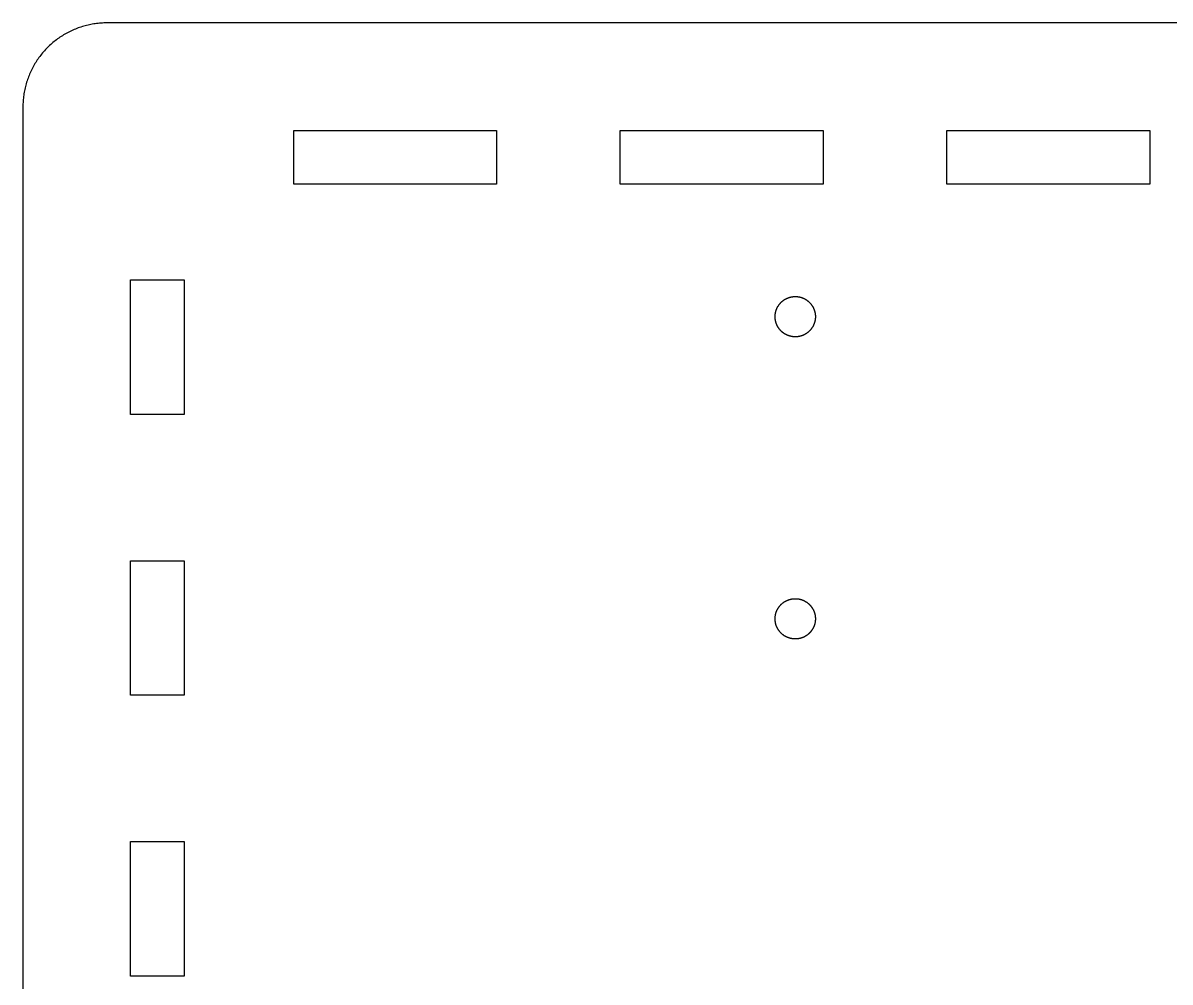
# Model space of a CAD drawing. Header units: metres. Extents: x -10 to 110, y -10 to 95.
# Drawn here: x -10 to 58.3, y 37.9 to 95 of the extents above; entities that cross this region are included whole.
import ezdxf

# ---------------------------------------------------------------- set-up
doc = ezdxf.new("R2010")
doc.units = ezdxf.units.M

msp = doc.modelspace()

# ---------------------------------------------------------------- linework, layer by layer
for p, q in [((-5.52263, 94.9726), (-5.60934, 94.9627)), ((-5.43578, 94.981), (-5.52263, 94.9726)), ((-5.34877, 94.9878), (-5.43578, 94.981)), ((-5.26167, 94.9931), (-5.34877, 94.9878)), ((-5.17448, 94.9969), (-5.26167, 94.9931)), ((-5.08725, 94.9992), (-5.17448, 94.9969)), ((-5, 95), (-5.08725, 94.9992)), ((105, 95), (-5, 95)), ((-7.5, 94.3301), (-7.57518, 94.2858)), ((-7.42404, 94.3731), (-7.5, 94.3301)), ((-7.34735, 94.4147), (-7.42404, 94.3731)), ((-7.26994, 94.455), (-7.34735, 94.4147)), ((-7.19185, 94.494), (-7.26994, 94.455)), ((-7.11308, 94.5315), (-7.19185, 94.494)), ((-7.03368, 94.5677), (-7.11308, 94.5315)), ((-6.95364, 94.6025), (-7.03368, 94.5677)), ((-6.87303, 94.6359), (-6.95364, 94.6025)), ((-6.79184, 94.6679), (-6.87303, 94.6359)), ((-6.7101, 94.6985), (-6.79184, 94.6679)), ((-6.62784, 94.7276), (-6.7101, 94.6985)), ((-6.54507, 94.7553), (-6.62784, 94.7276)), ((-6.46185, 94.7815), (-6.54507, 94.7553)), ((-6.37817, 94.8063), (-6.46185, 94.7815)), ((-6.29408, 94.8296), (-6.37817, 94.8063)), ((-6.20959, 94.8515), (-6.29408, 94.8296)), ((-6.12474, 94.8718), (-6.20959, 94.8515)), ((-6.03955, 94.8907), (-6.12474, 94.8718)), ((-5.95404, 94.9081), (-6.03955, 94.8907)), ((-5.86824, 94.924), (-5.95404, 94.9081)), ((-5.78217, 94.9384), (-5.86824, 94.924)), ((-5.69586, 94.9513), (-5.78217, 94.9384)), ((-5.60934, 94.9627), (-5.69586, 94.9513)), ((-8.40999, 93.6568), (-8.47328, 93.5967)), ((-8.34564, 93.7157), (-8.40999, 93.6568)), ((-8.28029, 93.7735), (-8.34564, 93.7157)), ((-8.21393, 93.8302), (-8.28029, 93.7735)), ((-8.14659, 93.8857), (-8.21393, 93.8302)), ((-8.07829, 93.94), (-8.14659, 93.8857)), ((-8.00906, 93.9932), (-8.07829, 93.94)), ((-7.93892, 94.0451), (-8.00906, 93.9932)), ((-7.86787, 94.0957), (-7.93892, 94.0451)), ((-7.79596, 94.1452), (-7.86787, 94.0957)), ((-7.72319, 94.1933), (-7.79596, 94.1452)), ((-7.64958, 94.2402), (-7.72319, 94.1933)), ((-7.57518, 94.2858), (-7.64958, 94.2402)), ((-9.04507, 92.9389), (-9.09575, 92.8679)), ((-8.99316, 93.0091), (-9.04507, 92.9389)), ((-8.94005, 93.0783), (-8.99316, 93.0091)), ((-8.88573, 93.1466), (-8.94005, 93.0783)), ((-8.83022, 93.2139), (-8.88573, 93.1466)), ((-8.77354, 93.2803), (-8.83022, 93.2139)), ((-8.71571, 93.3456), (-8.77354, 93.2803)), ((-8.65675, 93.41), (-8.71571, 93.3456)), ((-8.59669, 93.4733), (-8.65675, 93.41)), ((-8.53552, 93.5355), (-8.59669, 93.4733)), ((-8.47328, 93.5967), (-8.53552, 93.5355)), ((-9.45503, 92.2699), (-9.49396, 92.1918)), ((-9.41473, 92.3474), (-9.45503, 92.2699)), ((-9.37309, 92.424), (-9.41473, 92.3474)), ((-9.33012, 92.5), (-9.37309, 92.424)), ((-9.28583, 92.5752), (-9.33012, 92.5)), ((-9.24023, 92.6496), (-9.28583, 92.5752)), ((-9.19334, 92.7232), (-9.24023, 92.6496)), ((-9.14519, 92.796), (-9.19334, 92.7232)), ((-9.09575, 92.8679), (-9.14519, 92.796)), ((-9.72758, 91.6278), (-9.75528, 91.5451)), ((-9.69846, 91.7101), (-9.72758, 91.6278)), ((-9.66789, 91.7918), (-9.69846, 91.7101)), ((-9.63591, 91.873), (-9.66789, 91.7918)), ((-9.60252, 91.9537), (-9.63591, 91.873)), ((-9.56772, 92.0337), (-9.60252, 91.9537)), ((-9.53152, 92.1131), (-9.56772, 92.0337)), ((-9.49396, 92.1918), (-9.53152, 92.1131)), ((-9.90813, 90.954), (-9.92403, 90.8682)), ((-9.89073, 91.0396), (-9.90813, 90.954)), ((-9.87184, 91.1248), (-9.89073, 91.0396)), ((-9.85147, 91.2096), (-9.87184, 91.1248)), ((-9.82962, 91.2941), (-9.85147, 91.2096)), ((-9.8063, 91.3782), (-9.82962, 91.2941)), ((-9.78151, 91.4619), (-9.8063, 91.3782)), ((-9.75528, 91.5451), (-9.78151, 91.4619)), ((-9.99313, 90.2617), (-9.99695, 90.1745)), ((-9.98781, 90.3488), (-9.99313, 90.2617)), ((-9.98097, 90.4358), (-9.98781, 90.3488)), ((-9.9726, 90.5226), (-9.98097, 90.4358)), ((-9.96272, 90.6093), (-9.9726, 90.5226)), ((-9.95134, 90.6959), (-9.96272, 90.6093)), ((-9.93843, 90.7822), (-9.95134, 90.6959)), ((-9.92403, 90.8682), (-9.93843, 90.7822)), ((-9.99924, 90.0873), (-10, 90)), ((-10, 90), (-10, -5)), ((-9.99695, 90.1745), (-9.99924, 90.0873)), ((6.12726, 85.4), (6.12726, 88.6)), ((6.12726, 88.6), (18.2162, 88.6)), ((18.2162, 88.6), (18.2162, 85.4)), ((25.5818, 85.4), (25.5818, 88.6)), ((25.5818, 88.6), (37.6707, 88.6)), ((37.6707, 88.6), (37.6707, 85.4)), ((45.0364, 85.4), (45.0364, 88.6)), ((45.0364, 88.6), (57.1252, 88.6)), ((57.1252, 88.6), (57.1252, 85.4)), ((18.2162, 85.4), (6.12726, 85.4)), ((37.6707, 85.4), (25.5818, 85.4)), ((57.1252, 85.4), (45.0364, 85.4)), ((-3.59999, 71.6727), (-3.59999, 79.6909)), ((-3.59999, 79.6909), (-0.399994, 79.6909)), ((-0.399994, 79.6909), (-0.399994, 71.6727)), ((35.4552, 78.5692), (35.474, 78.5786)), ((35.474, 78.5786), (35.4929, 78.5876)), ((35.4929, 78.5876), (35.5119, 78.5963)), ((35.5119, 78.5963), (35.5311, 78.6046)), ((35.5311, 78.6046), (35.5505, 78.6126)), ((35.5505, 78.6126), (35.5699, 78.6203)), ((35.5699, 78.6203), (35.5896, 78.6276)), ((35.5896, 78.6276), (35.6093, 78.6346)), ((35.6093, 78.6346), (35.6292, 78.6413)), ((35.6292, 78.6413), (35.6492, 78.6476)), ((35.6492, 78.6476), (35.6692, 78.6535)), ((35.6692, 78.6535), (35.6894, 78.6591)), ((35.6894, 78.6591), (35.7097, 78.6644)), ((35.7097, 78.6644), (35.7301, 78.6692)), ((35.7301, 78.6692), (35.7505, 78.6738)), ((35.7505, 78.6738), (35.771, 78.6779)), ((35.771, 78.6779), (35.7916, 78.6818)), ((35.7916, 78.6818), (35.8123, 78.6852)), ((35.8123, 78.6852), (35.833, 78.6883)), ((35.833, 78.6883), (35.8537, 78.6911)), ((35.8537, 78.6911), (35.8746, 78.6934)), ((35.8746, 78.6934), (35.8954, 78.6954)), ((35.8954, 78.6954), (35.9163, 78.6971)), ((35.9163, 78.6971), (35.9372, 78.6983)), ((35.9372, 78.6983), (35.9581, 78.6993)), ((35.9581, 78.6993), (35.979, 78.6998)), ((35.979, 78.6998), (36, 78.7)), ((36, 78.7), (36.0209, 78.6998)), ((36.0209, 78.6998), (36.0419, 78.6993)), ((36.0419, 78.6993), (36.0628, 78.6983)), ((36.0628, 78.6983), (36.0837, 78.6971)), ((36.0837, 78.6971), (36.1046, 78.6954)), ((36.1046, 78.6954), (36.1254, 78.6934)), ((36.1254, 78.6934), (36.1462, 78.6911)), ((36.1462, 78.6911), (36.167, 78.6883)), ((36.167, 78.6883), (36.1877, 78.6852)), ((36.1877, 78.6852), (36.2084, 78.6818)), ((36.2084, 78.6818), (36.229, 78.6779)), ((36.229, 78.6779), (36.2495, 78.6738)), ((36.2495, 78.6738), (36.2699, 78.6692)), ((36.2699, 78.6692), (36.2903, 78.6644)), ((36.2903, 78.6644), (36.3106, 78.6591)), ((36.3106, 78.6591), (36.3308, 78.6535)), ((36.3308, 78.6535), (36.3508, 78.6476)), ((36.3508, 78.6476), (36.3708, 78.6413)), ((36.3708, 78.6413), (36.3907, 78.6346)), ((36.3907, 78.6346), (36.4104, 78.6276)), ((36.4104, 78.6276), (36.43, 78.6203)), ((36.43, 78.6203), (36.4495, 78.6126)), ((36.4495, 78.6126), (36.4689, 78.6046)), ((36.4689, 78.6046), (36.4881, 78.5963)), ((36.4881, 78.5963), (36.5071, 78.5876)), ((36.5071, 78.5876), (36.526, 78.5786)), ((36.526, 78.5786), (36.5448, 78.5692)), ((34.8654, 77.8907), (34.8724, 77.9104)), ((34.8724, 77.9104), (34.8797, 77.93)), ((34.8797, 77.93), (34.8874, 77.9495)), ((34.8874, 77.9495), (34.8954, 77.9689)), ((34.8954, 77.9689), (34.9037, 77.9881)), ((34.9037, 77.9881), (34.9124, 78.0071)), ((34.9124, 78.0071), (34.9214, 78.026)), ((34.9214, 78.026), (34.9308, 78.0448)), ((34.9308, 78.0448), (34.9405, 78.0634)), ((34.9405, 78.0634), (34.9505, 78.0818)), ((34.9505, 78.0818), (34.9608, 78.1)), ((34.9608, 78.1), (34.9714, 78.118)), ((34.9714, 78.118), (34.9823, 78.1359)), ((34.9823, 78.1359), (34.9936, 78.1536)), ((34.9936, 78.1536), (35.0051, 78.171)), ((35.0051, 78.171), (35.017, 78.1883)), ((35.017, 78.1883), (35.0292, 78.2053)), ((35.0292, 78.2053), (35.0416, 78.2222)), ((35.0416, 78.2222), (35.0544, 78.2388)), ((35.0544, 78.2388), (35.0674, 78.2552)), ((35.0674, 78.2552), (35.0807, 78.2713)), ((35.0807, 78.2713), (35.0943, 78.2873)), ((35.0943, 78.2873), (35.1082, 78.3029)), ((35.1082, 78.3029), (35.1224, 78.3184)), ((35.1224, 78.3184), (35.1368, 78.3336)), ((35.1368, 78.3336), (35.1515, 78.3485)), ((35.1515, 78.3485), (35.1664, 78.3632)), ((35.1664, 78.3632), (35.1816, 78.3776)), ((35.1816, 78.3776), (35.197, 78.3918)), ((35.197, 78.3918), (35.2127, 78.4057)), ((35.2127, 78.4057), (35.2287, 78.4193)), ((35.2287, 78.4193), (35.2448, 78.4326)), ((35.2448, 78.4326), (35.2612, 78.4456)), ((35.2612, 78.4456), (35.2778, 78.4584)), ((35.2778, 78.4584), (35.2946, 78.4708)), ((35.2946, 78.4708), (35.3117, 78.483)), ((35.3117, 78.483), (35.329, 78.4948)), ((35.329, 78.4948), (35.3464, 78.5064)), ((35.3464, 78.5064), (35.3641, 78.5177)), ((35.3641, 78.5177), (35.3819, 78.5286)), ((35.3819, 78.5286), (35.4, 78.5392)), ((35.4, 78.5392), (35.4182, 78.5495)), ((35.4182, 78.5495), (35.4366, 78.5595)), ((35.4366, 78.5595), (35.4552, 78.5692)), ((36.5448, 78.5692), (36.5634, 78.5595)), ((36.5634, 78.5595), (36.5818, 78.5495)), ((36.5818, 78.5495), (36.6, 78.5392)), ((36.6, 78.5392), (36.618, 78.5286)), ((36.618, 78.5286), (36.6359, 78.5177)), ((36.6359, 78.5177), (36.6536, 78.5064)), ((36.6536, 78.5064), (36.671, 78.4948)), ((36.671, 78.4948), (36.6883, 78.483)), ((36.6883, 78.483), (36.7053, 78.4708)), ((36.7053, 78.4708), (36.7222, 78.4584)), ((36.7222, 78.4584), (36.7388, 78.4456)), ((36.7388, 78.4456), (36.7552, 78.4326)), ((36.7552, 78.4326), (36.7713, 78.4193)), ((36.7713, 78.4193), (36.7873, 78.4057)), ((36.7873, 78.4057), (36.8029, 78.3918)), ((36.8029, 78.3918), (36.8184, 78.3776)), ((36.8184, 78.3776), (36.8336, 78.3632)), ((36.8336, 78.3632), (36.8485, 78.3485)), ((36.8485, 78.3485), (36.8632, 78.3336)), ((36.8632, 78.3336), (36.8776, 78.3184)), ((36.8776, 78.3184), (36.8918, 78.3029)), ((36.8918, 78.3029), (36.9056, 78.2873)), ((36.9056, 78.2873), (36.9193, 78.2713)), ((36.9193, 78.2713), (36.9326, 78.2552)), ((36.9326, 78.2552), (36.9456, 78.2388)), ((36.9456, 78.2388), (36.9584, 78.2222)), ((36.9584, 78.2222), (36.9708, 78.2053)), ((36.9708, 78.2053), (36.983, 78.1883)), ((36.983, 78.1883), (36.9948, 78.171)), ((36.9948, 78.171), (37.0064, 78.1536)), ((37.0064, 78.1536), (37.0177, 78.1359)), ((37.0177, 78.1359), (37.0286, 78.118)), ((37.0286, 78.118), (37.0392, 78.1)), ((37.0392, 78.1), (37.0495, 78.0818)), ((37.0495, 78.0818), (37.0595, 78.0634)), ((37.0595, 78.0634), (37.0692, 78.0448)), ((37.0692, 78.0448), (37.0786, 78.026)), ((37.0786, 78.026), (37.0876, 78.0071)), ((37.0876, 78.0071), (37.0963, 77.9881)), ((37.0963, 77.9881), (37.1046, 77.9689)), ((37.1046, 77.9689), (37.1126, 77.9495)), ((37.1126, 77.9495), (37.1203, 77.93)), ((37.1203, 77.93), (37.1276, 77.9104)), ((37.1276, 77.9104), (37.1346, 77.8907)), ((34.8, 77.5), (34.8002, 77.5209)), ((34.8002, 77.479), (34.8, 77.5)), ((34.8002, 77.5209), (34.8007, 77.5419)), ((34.8007, 77.4581), (34.8002, 77.479)), ((34.8007, 77.5419), (34.8016, 77.5628)), ((34.8016, 77.4372), (34.8007, 77.4581)), ((34.8016, 77.5628), (34.8029, 77.5837)), ((34.8029, 77.4163), (34.8016, 77.4372)), ((34.8029, 77.5837), (34.8046, 77.6046)), ((34.8046, 77.3954), (34.8029, 77.4163)), ((34.8046, 77.6046), (34.8066, 77.6254)), ((34.8066, 77.3746), (34.8046, 77.3954)), ((34.8066, 77.6254), (34.8089, 77.6462)), ((34.8089, 77.3538), (34.8066, 77.3746)), ((34.8089, 77.6462), (34.8117, 77.667)), ((34.8117, 77.333), (34.8089, 77.3538)), ((34.8117, 77.667), (34.8148, 77.6877)), ((34.8148, 77.3123), (34.8117, 77.333)), ((34.8148, 77.6877), (34.8182, 77.7084)), ((34.8182, 77.2916), (34.8148, 77.3123)), ((34.8182, 77.7084), (34.822, 77.729)), ((34.822, 77.271), (34.8182, 77.2916)), ((34.822, 77.729), (34.8262, 77.7495)), ((34.8262, 77.2505), (34.822, 77.271)), ((34.8262, 77.7495), (34.8307, 77.7699)), ((34.8307, 77.2301), (34.8262, 77.2505)), ((34.8307, 77.7699), (34.8356, 77.7903)), ((34.8356, 77.2097), (34.8307, 77.2301)), ((34.8356, 77.7903), (34.8409, 77.8106)), ((34.8409, 77.1894), (34.8356, 77.2097)), ((34.8409, 77.8106), (34.8465, 77.8308)), ((34.8465, 77.8308), (34.8524, 77.8508)), ((34.8524, 77.8508), (34.8587, 77.8708)), ((34.8587, 77.8708), (34.8654, 77.8907)), ((37.1346, 77.8907), (37.1413, 77.8708)), ((37.1413, 77.8708), (37.1476, 77.8508)), ((37.1476, 77.8508), (37.1535, 77.8308)), ((37.1535, 77.8308), (37.1591, 77.8106)), ((37.1591, 77.8106), (37.1644, 77.7903)), ((37.1644, 77.2097), (37.1591, 77.1894)), ((37.1644, 77.7903), (37.1692, 77.7699)), ((37.1692, 77.2301), (37.1644, 77.2097)), ((37.1692, 77.7699), (37.1738, 77.7495)), ((37.1738, 77.2505), (37.1692, 77.2301)), ((37.1738, 77.7495), (37.1779, 77.729)), ((37.1779, 77.271), (37.1738, 77.2505)), ((37.1779, 77.729), (37.1818, 77.7084)), ((37.1818, 77.2916), (37.1779, 77.271)), ((37.1818, 77.7084), (37.1852, 77.6877)), ((37.1852, 77.3123), (37.1818, 77.2916)), ((37.1852, 77.6877), (37.1883, 77.667)), ((37.1883, 77.333), (37.1852, 77.3123)), ((37.1883, 77.667), (37.1911, 77.6462)), ((37.1911, 77.3538), (37.1883, 77.333)), ((37.1911, 77.6462), (37.1934, 77.6254)), ((37.1934, 77.3746), (37.1911, 77.3538)), ((37.1934, 77.6254), (37.1954, 77.6046)), ((37.1954, 77.3954), (37.1934, 77.3746)), ((37.1954, 77.6046), (37.1971, 77.5837)), ((37.1971, 77.4163), (37.1954, 77.3954)), ((37.1971, 77.5837), (37.1983, 77.5628)), ((37.1983, 77.4372), (37.1971, 77.4163)), ((37.1983, 77.5628), (37.1993, 77.5419)), ((37.1993, 77.4581), (37.1983, 77.4372)), ((37.1993, 77.5419), (37.1998, 77.5209)), ((37.1998, 77.479), (37.1993, 77.4581)), ((37.1998, 77.5209), (37.2, 77.5)), ((37.2, 77.5), (37.1998, 77.479)), ((34.8465, 77.1692), (34.8409, 77.1894)), ((34.8524, 77.1492), (34.8465, 77.1692)), ((34.8587, 77.1292), (34.8524, 77.1492)), ((34.8654, 77.1093), (34.8587, 77.1292)), ((34.8724, 77.0896), (34.8654, 77.1093)), ((34.8797, 77.07), (34.8724, 77.0896)), ((34.8874, 77.0505), (34.8797, 77.07)), ((34.8954, 77.0311), (34.8874, 77.0505)), ((34.9037, 77.0119), (34.8954, 77.0311)), ((34.9124, 76.9929), (34.9037, 77.0119)), ((34.9214, 76.974), (34.9124, 76.9929)), ((34.9308, 76.9552), (34.9214, 76.974)), ((34.9405, 76.9366), (34.9308, 76.9552)), ((34.9505, 76.9182), (34.9405, 76.9366)), ((34.9608, 76.9), (34.9505, 76.9182)), ((34.9714, 76.882), (34.9608, 76.9)), ((34.9823, 76.8641), (34.9714, 76.882)), ((34.9936, 76.8464), (34.9823, 76.8641)), ((35.0051, 76.829), (34.9936, 76.8464)), ((35.017, 76.8117), (35.0051, 76.829)), ((35.0292, 76.7946), (35.017, 76.8117)), ((35.0416, 76.7778), (35.0292, 76.7946)), ((35.0544, 76.7612), (35.0416, 76.7778)), ((35.0674, 76.7448), (35.0544, 76.7612)), ((35.0807, 76.7287), (35.0674, 76.7448)), ((35.0943, 76.7127), (35.0807, 76.7287)), ((35.1082, 76.697), (35.0943, 76.7127)), ((35.1224, 76.6816), (35.1082, 76.697)), ((35.1368, 76.6664), (35.1224, 76.6816)), ((35.1515, 76.6515), (35.1368, 76.6664)), ((35.1664, 76.6368), (35.1515, 76.6515)), ((35.1816, 76.6224), (35.1664, 76.6368)), ((35.197, 76.6082), (35.1816, 76.6224)), ((35.2127, 76.5943), (35.197, 76.6082)), ((35.2287, 76.5807), (35.2127, 76.5943)), ((35.2448, 76.5674), (35.2287, 76.5807)), ((35.2612, 76.5544), (35.2448, 76.5674)), ((35.2778, 76.5416), (35.2612, 76.5544)), ((35.2946, 76.5292), (35.2778, 76.5416)), ((35.3117, 76.517), (35.2946, 76.5292)), ((36.7053, 76.5292), (36.6883, 76.517)), ((36.7222, 76.5416), (36.7053, 76.5292)), ((36.7388, 76.5544), (36.7222, 76.5416)), ((36.7552, 76.5674), (36.7388, 76.5544)), ((36.7713, 76.5807), (36.7552, 76.5674)), ((36.7873, 76.5943), (36.7713, 76.5807)), ((36.8029, 76.6082), (36.7873, 76.5943)), ((36.8184, 76.6224), (36.8029, 76.6082)), ((36.8336, 76.6368), (36.8184, 76.6224)), ((36.8485, 76.6515), (36.8336, 76.6368)), ((36.8632, 76.6664), (36.8485, 76.6515)), ((36.8776, 76.6816), (36.8632, 76.6664)), ((36.8918, 76.697), (36.8776, 76.6816)), ((36.9056, 76.7127), (36.8918, 76.697)), ((36.9193, 76.7287), (36.9056, 76.7127)), ((36.9326, 76.7448), (36.9193, 76.7287)), ((36.9456, 76.7612), (36.9326, 76.7448)), ((36.9584, 76.7778), (36.9456, 76.7612)), ((36.9708, 76.7946), (36.9584, 76.7778)), ((36.983, 76.8117), (36.9708, 76.7946)), ((36.9948, 76.829), (36.983, 76.8117)), ((37.0064, 76.8464), (36.9948, 76.829)), ((37.0177, 76.8641), (37.0064, 76.8464)), ((37.0286, 76.882), (37.0177, 76.8641)), ((37.0392, 76.9), (37.0286, 76.882)), ((37.0495, 76.9182), (37.0392, 76.9)), ((37.0595, 76.9366), (37.0495, 76.9182)), ((37.0692, 76.9552), (37.0595, 76.9366)), ((37.0786, 76.974), (37.0692, 76.9552)), ((37.0876, 76.9929), (37.0786, 76.974)), ((37.0963, 77.0119), (37.0876, 76.9929)), ((37.1046, 77.0311), (37.0963, 77.0119)), ((37.1126, 77.0505), (37.1046, 77.0311)), ((37.1203, 77.07), (37.1126, 77.0505)), ((37.1276, 77.0896), (37.1203, 77.07)), ((37.1346, 77.1093), (37.1276, 77.0896)), ((37.1413, 77.1292), (37.1346, 77.1093)), ((37.1476, 77.1492), (37.1413, 77.1292)), ((37.1535, 77.1692), (37.1476, 77.1492)), ((37.1591, 77.1894), (37.1535, 77.1692)), ((35.329, 76.5052), (35.3117, 76.517)), ((35.3464, 76.4936), (35.329, 76.5052)), ((35.3641, 76.4823), (35.3464, 76.4936)), ((35.3819, 76.4714), (35.3641, 76.4823)), ((35.4, 76.4608), (35.3819, 76.4714)), ((35.4182, 76.4505), (35.4, 76.4608)), ((35.4366, 76.4405), (35.4182, 76.4505)), ((35.4552, 76.4308), (35.4366, 76.4405)), ((35.474, 76.4214), (35.4552, 76.4308)), ((35.4929, 76.4124), (35.474, 76.4214)), ((35.5119, 76.4037), (35.4929, 76.4124)), ((35.5311, 76.3954), (35.5119, 76.4037)), ((35.5505, 76.3874), (35.5311, 76.3954)), ((35.5699, 76.3797), (35.5505, 76.3874)), ((35.5896, 76.3724), (35.5699, 76.3797)), ((35.6093, 76.3654), (35.5896, 76.3724)), ((35.6292, 76.3587), (35.6093, 76.3654)), ((35.6492, 76.3524), (35.6292, 76.3587)), ((35.6692, 76.3465), (35.6492, 76.3524)), ((35.6894, 76.3409), (35.6692, 76.3465)), ((35.7097, 76.3356), (35.6894, 76.3409)), ((35.7301, 76.3307), (35.7097, 76.3356)), ((35.7505, 76.3262), (35.7301, 76.3307)), ((35.771, 76.322), (35.7505, 76.3262)), ((35.7916, 76.3182), (35.771, 76.322)), ((35.8123, 76.3148), (35.7916, 76.3182)), ((35.833, 76.3117), (35.8123, 76.3148)), ((35.8537, 76.3089), (35.833, 76.3117)), ((35.8746, 76.3066), (35.8537, 76.3089)), ((35.8954, 76.3046), (35.8746, 76.3066)), ((35.9163, 76.3029), (35.8954, 76.3046)), ((35.9372, 76.3016), (35.9163, 76.3029)), ((35.9581, 76.3007), (35.9372, 76.3016)), ((35.979, 76.3002), (35.9581, 76.3007)), ((36, 76.3), (35.979, 76.3002)), ((36.0209, 76.3002), (36, 76.3)), ((36.0419, 76.3007), (36.0209, 76.3002)), ((36.0628, 76.3016), (36.0419, 76.3007)), ((36.0837, 76.3029), (36.0628, 76.3016)), ((36.1046, 76.3046), (36.0837, 76.3029)), ((36.1254, 76.3066), (36.1046, 76.3046)), ((36.1462, 76.3089), (36.1254, 76.3066)), ((36.167, 76.3117), (36.1462, 76.3089)), ((36.1877, 76.3148), (36.167, 76.3117)), ((36.2084, 76.3182), (36.1877, 76.3148)), ((36.229, 76.322), (36.2084, 76.3182)), ((36.2495, 76.3262), (36.229, 76.322)), ((36.2699, 76.3307), (36.2495, 76.3262)), ((36.2903, 76.3356), (36.2699, 76.3307)), ((36.3106, 76.3409), (36.2903, 76.3356)), ((36.3308, 76.3465), (36.3106, 76.3409)), ((36.3508, 76.3524), (36.3308, 76.3465)), ((36.3708, 76.3587), (36.3508, 76.3524)), ((36.3907, 76.3654), (36.3708, 76.3587)), ((36.4104, 76.3724), (36.3907, 76.3654)), ((36.43, 76.3797), (36.4104, 76.3724)), ((36.4495, 76.3874), (36.43, 76.3797)), ((36.4689, 76.3954), (36.4495, 76.3874)), ((36.4881, 76.4037), (36.4689, 76.3954)), ((36.5071, 76.4124), (36.4881, 76.4037)), ((36.526, 76.4214), (36.5071, 76.4124)), ((36.5448, 76.4308), (36.526, 76.4214)), ((36.5634, 76.4405), (36.5448, 76.4308)), ((36.5818, 76.4505), (36.5634, 76.4405)), ((36.6, 76.4608), (36.5818, 76.4505)), ((36.618, 76.4714), (36.6, 76.4608)), ((36.6359, 76.4823), (36.618, 76.4714)), ((36.6536, 76.4936), (36.6359, 76.4823)), ((36.671, 76.5052), (36.6536, 76.4936)), ((36.6883, 76.517), (36.671, 76.5052)), ((-0.399994, 71.6727), (-3.59999, 71.6727)), ((-3.59999, 54.9454), (-3.59999, 62.9636)), ((-3.59999, 62.9636), (-0.399994, 62.9636)), ((-0.399994, 62.9636), (-0.399994, 54.9454)), ((34.9714, 60.118), (34.9823, 60.1359)), ((34.9823, 60.1359), (34.9936, 60.1536)), ((34.9936, 60.1536), (35.0051, 60.171)), ((35.0051, 60.171), (35.017, 60.1883)), ((35.017, 60.1883), (35.0292, 60.2053)), ((35.0292, 60.2053), (35.0416, 60.2222)), ((35.0416, 60.2222), (35.0544, 60.2388)), ((35.0544, 60.2388), (35.0674, 60.2552)), ((35.0674, 60.2552), (35.0807, 60.2713)), ((35.0807, 60.2713), (35.0943, 60.2873)), ((35.0943, 60.2873), (35.1082, 60.3029)), ((35.1082, 60.3029), (35.1224, 60.3184)), ((35.1224, 60.3184), (35.1368, 60.3336)), ((35.1368, 60.3336), (35.1515, 60.3485)), ((35.1515, 60.3485), (35.1664, 60.3632)), ((35.1664, 60.3632), (35.1816, 60.3776)), ((35.1816, 60.3776), (35.197, 60.3918)), ((35.197, 60.3918), (35.2127, 60.4056)), ((35.2127, 60.4056), (35.2287, 60.4193)), ((35.2287, 60.4193), (35.2448, 60.4326)), ((35.2448, 60.4326), (35.2612, 60.4456)), ((35.2612, 60.4456), (35.2778, 60.4584)), ((35.2778, 60.4584), (35.2946, 60.4708)), ((35.2946, 60.4708), (35.3117, 60.483)), ((35.3117, 60.483), (35.329, 60.4948)), ((35.329, 60.4948), (35.3464, 60.5064)), ((35.3464, 60.5064), (35.3641, 60.5177)), ((35.3641, 60.5177), (35.3819, 60.5286)), ((35.3819, 60.5286), (35.4, 60.5392)), ((35.4, 60.5392), (35.4182, 60.5495)), ((35.4182, 60.5495), (35.4366, 60.5595)), ((35.4366, 60.5595), (35.4552, 60.5692)), ((35.4552, 60.5692), (35.474, 60.5786)), ((35.474, 60.5786), (35.4929, 60.5876)), ((35.4929, 60.5876), (35.5119, 60.5963)), ((35.5119, 60.5963), (35.5311, 60.6046)), ((35.5311, 60.6046), (35.5505, 60.6126)), ((35.5505, 60.6126), (35.5699, 60.6203)), ((35.5699, 60.6203), (35.5896, 60.6276)), ((35.5896, 60.6276), (35.6093, 60.6346)), ((35.6093, 60.6346), (35.6292, 60.6413)), ((35.6292, 60.6413), (35.6492, 60.6476)), ((35.6492, 60.6476), (35.6692, 60.6535)), ((35.6692, 60.6535), (35.6894, 60.6591)), ((35.6894, 60.6591), (35.7097, 60.6644)), ((35.7097, 60.6644), (35.7301, 60.6692)), ((35.7301, 60.6692), (35.7505, 60.6738)), ((35.7505, 60.6738), (35.771, 60.6779)), ((35.771, 60.6779), (35.7916, 60.6818)), ((35.7916, 60.6818), (35.8123, 60.6852)), ((35.8123, 60.6852), (35.833, 60.6883)), ((35.833, 60.6883), (35.8537, 60.6911)), ((35.8537, 60.6911), (35.8746, 60.6934)), ((35.8746, 60.6934), (35.8954, 60.6954)), ((35.8954, 60.6954), (35.9163, 60.6971)), ((35.9163, 60.6971), (35.9372, 60.6983)), ((35.9372, 60.6983), (35.9581, 60.6993)), ((35.9581, 60.6993), (35.979, 60.6998)), ((35.979, 60.6998), (36, 60.7)), ((36, 60.7), (36.0209, 60.6998)), ((36.0209, 60.6998), (36.0419, 60.6993)), ((36.0419, 60.6993), (36.0628, 60.6983)), ((36.0628, 60.6983), (36.0837, 60.6971)), ((36.0837, 60.6971), (36.1046, 60.6954)), ((36.1046, 60.6954), (36.1254, 60.6934)), ((36.1254, 60.6934), (36.1462, 60.6911)), ((36.1462, 60.6911), (36.167, 60.6883)), ((36.167, 60.6883), (36.1877, 60.6852)), ((36.1877, 60.6852), (36.2084, 60.6818)), ((36.2084, 60.6818), (36.229, 60.6779)), ((36.229, 60.6779), (36.2495, 60.6738)), ((36.2495, 60.6738), (36.2699, 60.6692)), ((36.2699, 60.6692), (36.2903, 60.6644)), ((36.2903, 60.6644), (36.3106, 60.6591)), ((36.3106, 60.6591), (36.3308, 60.6535)), ((36.3308, 60.6535), (36.3508, 60.6476)), ((36.3508, 60.6476), (36.3708, 60.6413)), ((36.3708, 60.6413), (36.3907, 60.6346)), ((36.3907, 60.6346), (36.4104, 60.6276)), ((36.4104, 60.6276), (36.43, 60.6203)), ((36.43, 60.6203), (36.4495, 60.6126)), ((36.4495, 60.6126), (36.4689, 60.6046)), ((36.4689, 60.6046), (36.4881, 60.5963)), ((36.4881, 60.5963), (36.5071, 60.5876)), ((36.5071, 60.5876), (36.526, 60.5786)), ((36.526, 60.5786), (36.5448, 60.5692)), ((36.5448, 60.5692), (36.5634, 60.5595)), ((36.5634, 60.5595), (36.5818, 60.5495)), ((36.5818, 60.5495), (36.6, 60.5392)), ((36.6, 60.5392), (36.618, 60.5286)), ((36.618, 60.5286), (36.6359, 60.5177)), ((36.6359, 60.5177), (36.6536, 60.5064)), ((36.6536, 60.5064), (36.671, 60.4948)), ((36.671, 60.4948), (36.6883, 60.483)), ((36.6883, 60.483), (36.7053, 60.4708)), ((36.7053, 60.4708), (36.7222, 60.4584)), ((36.7222, 60.4584), (36.7388, 60.4456)), ((36.7388, 60.4456), (36.7552, 60.4326)), ((36.7552, 60.4326), (36.7713, 60.4193)), ((36.7713, 60.4193), (36.7873, 60.4056)), ((36.7873, 60.4056), (36.8029, 60.3918)), ((36.8029, 60.3918), (36.8184, 60.3776)), ((36.8184, 60.3776), (36.8336, 60.3632)), ((36.8336, 60.3632), (36.8485, 60.3485)), ((36.8485, 60.3485), (36.8632, 60.3336)), ((36.8632, 60.3336), (36.8776, 60.3184)), ((36.8776, 60.3184), (36.8918, 60.3029)), ((36.8918, 60.3029), (36.9056, 60.2873)), ((36.9056, 60.2873), (36.9193, 60.2713)), ((36.9193, 60.2713), (36.9326, 60.2552)), ((36.9326, 60.2552), (36.9456, 60.2388)), ((36.9456, 60.2388), (36.9584, 60.2222)), ((36.9584, 60.2222), (36.9708, 60.2053)), ((36.9708, 60.2053), (36.983, 60.1883)), ((36.983, 60.1883), (36.9948, 60.171)), ((36.9948, 60.171), (37.0064, 60.1536)), ((37.0064, 60.1536), (37.0177, 60.1359)), ((37.0177, 60.1359), (37.0286, 60.118)), ((34.8, 59.5), (34.8002, 59.5209)), ((34.8002, 59.479), (34.8, 59.5)), ((34.8002, 59.5209), (34.8007, 59.5419)), ((34.8007, 59.4581), (34.8002, 59.479)), ((34.8007, 59.5419), (34.8016, 59.5628)), ((34.8016, 59.4372), (34.8007, 59.4581)), ((34.8016, 59.5628), (34.8029, 59.5837)), ((34.8029, 59.5837), (34.8046, 59.6046)), ((34.8046, 59.6046), (34.8066, 59.6254)), ((34.8066, 59.6254), (34.8089, 59.6462)), ((34.8089, 59.6462), (34.8117, 59.667)), ((34.8117, 59.667), (34.8148, 59.6877)), ((34.8148, 59.6877), (34.8182, 59.7084)), ((34.8182, 59.7084), (34.822, 59.729)), ((34.822, 59.729), (34.8262, 59.7495)), ((34.8262, 59.7495), (34.8307, 59.7699)), ((34.8307, 59.7699), (34.8356, 59.7903)), ((34.8356, 59.7903), (34.8409, 59.8106)), ((34.8409, 59.8106), (34.8465, 59.8308)), ((34.8465, 59.8308), (34.8524, 59.8508)), ((34.8524, 59.8508), (34.8587, 59.8708)), ((34.8587, 59.8708), (34.8654, 59.8907)), ((34.8654, 59.8907), (34.8724, 59.9104)), ((34.8724, 59.9104), (34.8797, 59.93)), ((34.8797, 59.93), (34.8874, 59.9495)), ((34.8874, 59.9495), (34.8954, 59.9689)), ((34.8954, 59.9689), (34.9037, 59.9881)), ((34.9037, 59.9881), (34.9124, 60.0071)), ((34.9124, 60.0071), (34.9214, 60.026)), ((34.9214, 60.026), (34.9308, 60.0448)), ((34.9308, 60.0448), (34.9405, 60.0634)), ((34.9405, 60.0634), (34.9505, 60.0818)), ((34.9505, 60.0818), (34.9608, 60.1)), ((34.9608, 60.1), (34.9714, 60.118)), ((37.0286, 60.118), (37.0392, 60.1)), ((37.0392, 60.1), (37.0495, 60.0818)), ((37.0495, 60.0818), (37.0595, 60.0634)), ((37.0595, 60.0634), (37.0692, 60.0448)), ((37.0692, 60.0448), (37.0786, 60.026)), ((37.0786, 60.026), (37.0876, 60.0071)), ((37.0876, 60.0071), (37.0963, 59.9881)), ((37.0963, 59.9881), (37.1046, 59.9689)), ((37.1046, 59.9689), (37.1126, 59.9495)), ((37.1126, 59.9495), (37.1203, 59.93)), ((37.1203, 59.93), (37.1276, 59.9104)), ((37.1276, 59.9104), (37.1346, 59.8907)), ((37.1346, 59.8907), (37.1413, 59.8708)), ((37.1413, 59.8708), (37.1476, 59.8508)), ((37.1476, 59.8508), (37.1535, 59.8308)), ((37.1535, 59.8308), (37.1591, 59.8106)), ((37.1591, 59.8106), (37.1644, 59.7903)), ((37.1644, 59.7903), (37.1692, 59.7699)), ((37.1692, 59.7699), (37.1738, 59.7495)), ((37.1738, 59.7495), (37.1779, 59.729)), ((37.1779, 59.729), (37.1818, 59.7084)), ((37.1818, 59.7084), (37.1852, 59.6877)), ((37.1852, 59.6877), (37.1883, 59.667)), ((37.1883, 59.667), (37.1911, 59.6462)), ((37.1911, 59.6462), (37.1934, 59.6254)), ((37.1934, 59.6254), (37.1954, 59.6046)), ((37.1954, 59.6046), (37.1971, 59.5837)), ((37.1971, 59.5837), (37.1983, 59.5628)), ((37.1983, 59.5628), (37.1993, 59.5419)), ((37.1993, 59.4581), (37.1983, 59.4372)), ((37.1993, 59.5419), (37.1998, 59.5209)), ((37.1998, 59.479), (37.1993, 59.4581)), ((37.1998, 59.5209), (37.2, 59.5)), ((37.2, 59.5), (37.1998, 59.479)), ((34.8029, 59.4163), (34.8016, 59.4372)), ((34.8046, 59.3954), (34.8029, 59.4163)), ((34.8066, 59.3746), (34.8046, 59.3954)), ((34.8089, 59.3537), (34.8066, 59.3746)), ((34.8117, 59.333), (34.8089, 59.3537)), ((34.8148, 59.3123), (34.8117, 59.333)), ((34.8182, 59.2916), (34.8148, 59.3123)), ((34.822, 59.271), (34.8182, 59.2916)), ((34.8262, 59.2505), (34.822, 59.271)), ((34.8307, 59.2301), (34.8262, 59.2505)), ((34.8356, 59.2097), (34.8307, 59.2301)), ((34.8409, 59.1894), (34.8356, 59.2097)), ((34.8465, 59.1692), (34.8409, 59.1894)), ((34.8524, 59.1492), (34.8465, 59.1692)), ((34.8587, 59.1292), (34.8524, 59.1492)), ((34.8654, 59.1093), (34.8587, 59.1292)), ((34.8724, 59.0896), (34.8654, 59.1093)), ((34.8797, 59.0699), (34.8724, 59.0896)), ((34.8874, 59.0505), (34.8797, 59.0699)), ((34.8954, 59.0311), (34.8874, 59.0505)), ((34.9037, 59.0119), (34.8954, 59.0311)), ((34.9124, 58.9929), (34.9037, 59.0119)), ((34.9214, 58.974), (34.9124, 58.9929)), ((34.9308, 58.9552), (34.9214, 58.974)), ((34.9405, 58.9366), (34.9308, 58.9552)), ((34.9505, 58.9182), (34.9405, 58.9366)), ((34.9608, 58.9), (34.9505, 58.9182)), ((34.9714, 58.8819), (34.9608, 58.9)), ((34.9823, 58.8641), (34.9714, 58.8819)), ((34.9936, 58.8464), (34.9823, 58.8641)), ((35.0051, 58.829), (34.9936, 58.8464)), ((35.017, 58.8117), (35.0051, 58.829)), ((35.0292, 58.7946), (35.017, 58.8117)), ((35.0416, 58.7778), (35.0292, 58.7946)), ((35.0544, 58.7612), (35.0416, 58.7778)), ((35.0674, 58.7448), (35.0544, 58.7612)), ((36.9456, 58.7612), (36.9326, 58.7448)), ((36.9584, 58.7778), (36.9456, 58.7612)), ((36.9708, 58.7946), (36.9584, 58.7778)), ((36.983, 58.8117), (36.9708, 58.7946)), ((36.9948, 58.829), (36.983, 58.8117)), ((37.0064, 58.8464), (36.9948, 58.829)), ((37.0177, 58.8641), (37.0064, 58.8464)), ((37.0286, 58.8819), (37.0177, 58.8641)), ((37.0392, 58.9), (37.0286, 58.8819)), ((37.0495, 58.9182), (37.0392, 58.9)), ((37.0595, 58.9366), (37.0495, 58.9182)), ((37.0692, 58.9552), (37.0595, 58.9366)), ((37.0786, 58.974), (37.0692, 58.9552)), ((37.0876, 58.9929), (37.0786, 58.974)), ((37.0963, 59.0119), (37.0876, 58.9929)), ((37.1046, 59.0311), (37.0963, 59.0119)), ((37.1126, 59.0505), (37.1046, 59.0311)), ((37.1203, 59.0699), (37.1126, 59.0505)), ((37.1276, 59.0896), (37.1203, 59.0699)), ((37.1346, 59.1093), (37.1276, 59.0896)), ((37.1413, 59.1292), (37.1346, 59.1093)), ((37.1476, 59.1492), (37.1413, 59.1292)), ((37.1535, 59.1692), (37.1476, 59.1492)), ((37.1591, 59.1894), (37.1535, 59.1692)), ((37.1644, 59.2097), (37.1591, 59.1894)), ((37.1692, 59.2301), (37.1644, 59.2097)), ((37.1738, 59.2505), (37.1692, 59.2301)), ((37.1779, 59.271), (37.1738, 59.2505)), ((37.1818, 59.2916), (37.1779, 59.271)), ((37.1852, 59.3123), (37.1818, 59.2916)), ((37.1883, 59.333), (37.1852, 59.3123)), ((37.1911, 59.3537), (37.1883, 59.333)), ((37.1934, 59.3746), (37.1911, 59.3537)), ((37.1954, 59.3954), (37.1934, 59.3746)), ((37.1971, 59.4163), (37.1954, 59.3954)), ((37.1983, 59.4372), (37.1971, 59.4163)), ((35.0807, 58.7287), (35.0674, 58.7448)), ((35.0943, 58.7127), (35.0807, 58.7287)), ((35.1082, 58.697), (35.0943, 58.7127)), ((35.1224, 58.6816), (35.1082, 58.697)), ((35.1368, 58.6664), (35.1224, 58.6816)), ((35.1515, 58.6515), (35.1368, 58.6664)), ((35.1664, 58.6368), (35.1515, 58.6515)), ((35.1816, 58.6224), (35.1664, 58.6368)), ((35.197, 58.6082), (35.1816, 58.6224)), ((35.2127, 58.5943), (35.197, 58.6082)), ((35.2287, 58.5807), (35.2127, 58.5943)), ((35.2448, 58.5674), (35.2287, 58.5807)), ((35.2612, 58.5544), (35.2448, 58.5674)), ((35.2778, 58.5416), (35.2612, 58.5544)), ((35.2946, 58.5292), (35.2778, 58.5416)), ((35.3117, 58.517), (35.2946, 58.5292)), ((35.329, 58.5051), (35.3117, 58.517)), ((35.3464, 58.4936), (35.329, 58.5051)), ((35.3641, 58.4823), (35.3464, 58.4936)), ((35.3819, 58.4714), (35.3641, 58.4823)), ((35.4, 58.4608), (35.3819, 58.4714)), ((35.4182, 58.4505), (35.4, 58.4608)), ((35.4366, 58.4405), (35.4182, 58.4505)), ((35.4552, 58.4308), (35.4366, 58.4405)), ((35.474, 58.4214), (35.4552, 58.4308)), ((35.4929, 58.4124), (35.474, 58.4214)), ((35.5119, 58.4037), (35.4929, 58.4124)), ((35.5311, 58.3954), (35.5119, 58.4037)), ((35.5505, 58.3874), (35.5311, 58.3954)), ((35.5699, 58.3797), (35.5505, 58.3874)), ((35.5896, 58.3724), (35.5699, 58.3797)), ((35.6093, 58.3654), (35.5896, 58.3724)), ((35.6292, 58.3587), (35.6093, 58.3654)), ((35.6492, 58.3524), (35.6292, 58.3587)), ((35.6692, 58.3465), (35.6492, 58.3524)), ((35.6894, 58.3409), (35.6692, 58.3465)), ((35.7097, 58.3356), (35.6894, 58.3409)), ((35.7301, 58.3307), (35.7097, 58.3356)), ((35.7505, 58.3262), (35.7301, 58.3307)), ((35.771, 58.322), (35.7505, 58.3262)), ((35.7916, 58.3182), (35.771, 58.322)), ((35.8123, 58.3148), (35.7916, 58.3182)), ((35.833, 58.3117), (35.8123, 58.3148)), ((35.8537, 58.3089), (35.833, 58.3117)), ((35.8746, 58.3066), (35.8537, 58.3089)), ((35.8954, 58.3046), (35.8746, 58.3066)), ((35.9163, 58.3029), (35.8954, 58.3046)), ((35.9372, 58.3016), (35.9163, 58.3029)), ((35.9581, 58.3007), (35.9372, 58.3016)), ((35.979, 58.3002), (35.9581, 58.3007)), ((36, 58.3), (35.979, 58.3002)), ((36.0209, 58.3002), (36, 58.3)), ((36.0419, 58.3007), (36.0209, 58.3002)), ((36.0628, 58.3016), (36.0419, 58.3007)), ((36.0837, 58.3029), (36.0628, 58.3016)), ((36.1046, 58.3046), (36.0837, 58.3029)), ((36.1254, 58.3066), (36.1046, 58.3046)), ((36.1462, 58.3089), (36.1254, 58.3066)), ((36.167, 58.3117), (36.1462, 58.3089)), ((36.1877, 58.3148), (36.167, 58.3117)), ((36.2084, 58.3182), (36.1877, 58.3148)), ((36.229, 58.322), (36.2084, 58.3182)), ((36.2495, 58.3262), (36.229, 58.322)), ((36.2699, 58.3307), (36.2495, 58.3262)), ((36.2903, 58.3356), (36.2699, 58.3307)), ((36.3106, 58.3409), (36.2903, 58.3356)), ((36.3308, 58.3465), (36.3106, 58.3409)), ((36.3508, 58.3524), (36.3308, 58.3465)), ((36.3708, 58.3587), (36.3508, 58.3524)), ((36.3907, 58.3654), (36.3708, 58.3587)), ((36.4104, 58.3724), (36.3907, 58.3654)), ((36.43, 58.3797), (36.4104, 58.3724)), ((36.4495, 58.3874), (36.43, 58.3797)), ((36.4689, 58.3954), (36.4495, 58.3874)), ((36.4881, 58.4037), (36.4689, 58.3954)), ((36.5071, 58.4124), (36.4881, 58.4037)), ((36.526, 58.4214), (36.5071, 58.4124)), ((36.5448, 58.4308), (36.526, 58.4214)), ((36.5634, 58.4405), (36.5448, 58.4308)), ((36.5818, 58.4505), (36.5634, 58.4405)), ((36.6, 58.4608), (36.5818, 58.4505)), ((36.618, 58.4714), (36.6, 58.4608)), ((36.6359, 58.4823), (36.618, 58.4714)), ((36.6536, 58.4936), (36.6359, 58.4823)), ((36.671, 58.5051), (36.6536, 58.4936)), ((36.6883, 58.517), (36.671, 58.5051)), ((36.7053, 58.5292), (36.6883, 58.517)), ((36.7222, 58.5416), (36.7053, 58.5292)), ((36.7388, 58.5544), (36.7222, 58.5416)), ((36.7552, 58.5674), (36.7388, 58.5544)), ((36.7713, 58.5807), (36.7552, 58.5674)), ((36.7873, 58.5943), (36.7713, 58.5807)), ((36.8029, 58.6082), (36.7873, 58.5943)), ((36.8184, 58.6224), (36.8029, 58.6082)), ((36.8336, 58.6368), (36.8184, 58.6224)), ((36.8485, 58.6515), (36.8336, 58.6368)), ((36.8632, 58.6664), (36.8485, 58.6515)), ((36.8776, 58.6816), (36.8632, 58.6664)), ((36.8918, 58.697), (36.8776, 58.6816)), ((36.9056, 58.7127), (36.8918, 58.697)), ((36.9193, 58.7287), (36.9056, 58.7127)), ((36.9326, 58.7448), (36.9193, 58.7287)), ((-0.399994, 54.9454), (-3.59999, 54.9454)), ((-3.59999, 38.2182), (-3.59999, 46.2364)), ((-3.59999, 46.2364), (-0.399994, 46.2364)), ((-0.399994, 46.2364), (-0.399994, 38.2182)), ((-0.399994, 38.2182), (-3.59999, 38.2182))]:
    msp.add_line(p, q)

doc.saveas('drawing.dxf')
